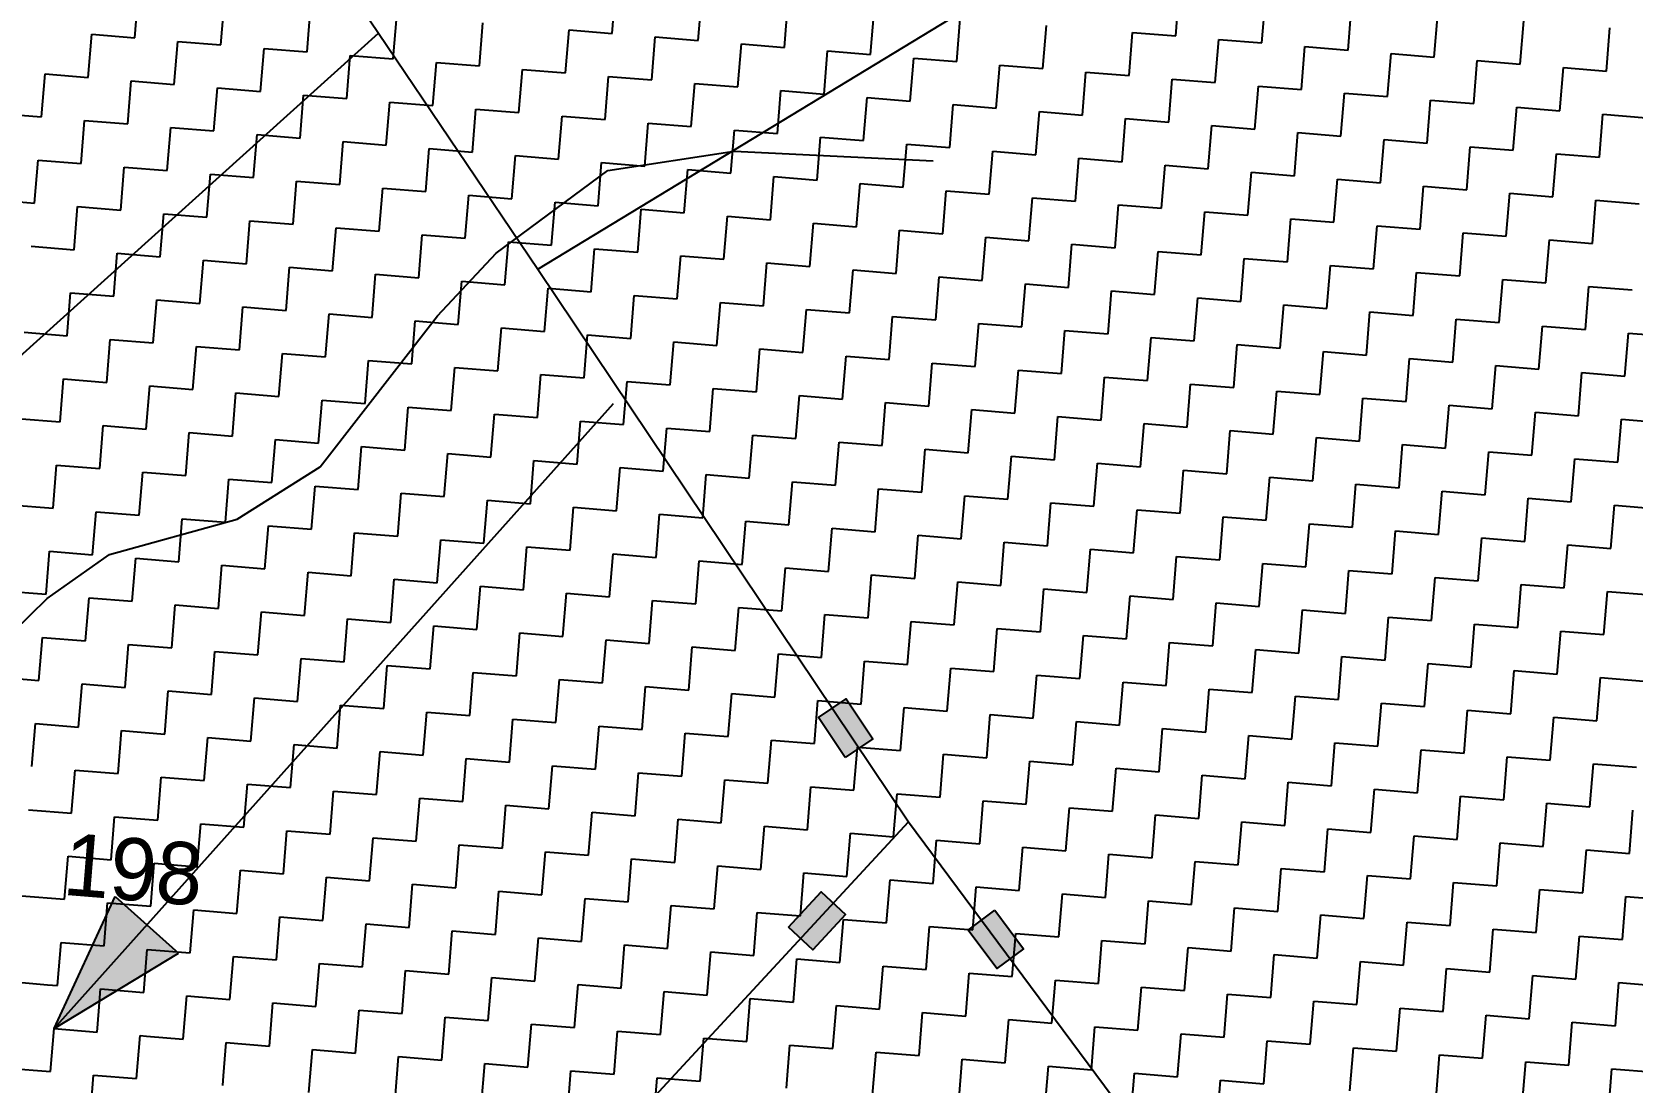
# Model space of a CAD drawing. Header units: metres. Extents: x 286589 to 288713, y 2001360 to 2004418.
# Drawn here: x 288122.5 to 288316.3, y 2003262.2 to 2003389.4 of the extents above; entities that cross this region are included whole.
import ezdxf
from ezdxf.enums import TextEntityAlignment as Align

# ---------------------------------------------------------------- set-up
doc = ezdxf.new("R2010")
doc.units = ezdxf.units.M
doc.header["$MEASUREMENT"] = 0
for name, color, linetype in [('LINE_WATER', 4, 'Continuous'), ('POLY_HATCH', 12, 'Continuous'), ('POLY_PARCEL', 6, 'Continuous'), ('TEXT_PARCEL', 7, 'Continuous')]:
    doc.layers.add(name, color=color, linetype=linetype)
doc.styles.add('TEXT_MAP', font='')
doc.styles.get('TEXT_MAP').set_extended_font_data('Kruti Dev 050')

msp = doc.modelspace()

# ---------------------------------------------------------------- hatches: boundary and pattern name
for points in [[(288221.14, 2003308.63), (288217.79, 2003306.38), (288221.04, 2003301.54), (288224.39, 2003303.79)], [(288221.08, 2003282.51), (288218.12, 2003285.25), (288214.16, 2003280.97), (288217.11, 2003278.23)], [(288239.39, 2003275.96), (288242.63, 2003278.37), (288239.16, 2003283.05), (288235.92, 2003280.64)]]:
    msp.add_hatch(color=256).paths.add_polyline_path(points)
h = msp.add_hatch(color=256)
h.paths.add_polyline_path([(288136.44, 2003281.28), (288132.59, 2003284.72), (288125.19, 2003268.71)])
h.paths.add_polyline_path([(288125.19, 2003268.71), (288140.28, 2003277.83), (288136.44, 2003281.28)])

# ---------------------------------------------------------------- linework, layer by layer
for points in [[(288125.19, 2003268.71), (288192.94, 2003344.43)], [(288125.19, 2003268.71), (288132.59, 2003284.72)], [(288132.59, 2003284.72), (288140.28, 2003277.83)], [(288125.19, 2003268.71), (288140.28, 2003277.83)]]:
    msp.add_lwpolyline(points)
for points in [[(288221.04, 2003301.54), (288217.79, 2003306.38), (288221.14, 2003308.63), (288224.39, 2003303.79)], [(288214.16, 2003280.97), (288218.12, 2003285.25), (288221.08, 2003282.51), (288217.11, 2003278.23)], [(288239.16, 2003283.05), (288242.63, 2003278.37), (288239.39, 2003275.96), (288235.92, 2003280.64)]]:
    msp.add_lwpolyline(points, close=True)
at = {"layer": 'LINE_WATER'}
for p, q in [((288192.28, 2003372.67), (288207.56, 2003374.99)), ((288207.56, 2003374.99), (288231.7, 2003373.82)), ((288178.75, 2003362.65), (288192.28, 2003372.67)), ((288171.63, 2003355.05), (288178.75, 2003362.65)), ((288157.43, 2003336.76), (288171.63, 2003355.05)), ((288147.38, 2003330.43), (288157.43, 2003336.76)), ((288131.93, 2003326.13), (288147.38, 2003330.43)), ((288124.35, 2003320.79), (288131.93, 2003326.13)), ((288115.72, 2003312.36), (288124.35, 2003320.79))]:
    msp.add_line(p, q, dxfattribs=at)
at = {"layer": 'POLY_HATCH', "linetype": 'Continuous'}
for p, q in [((288134.97, 2003388.72), (288135.4, 2003393.94)), ((288145.41, 2003387.87), (288145.83, 2003393.09)), ((288192.8, 2003389.26), (288193.22, 2003394.48)), ((288203.23, 2003388.41), (288203.66, 2003393.63)), ((288213.67, 2003387.56), (288214.09, 2003392.78)), ((288261.06, 2003388.95), (288261.48, 2003394.17)), ((288271.49, 2003388.1), (288271.92, 2003393.32)), ((288155.84, 2003387.02), (288156.27, 2003392.24)), ((288166.28, 2003386.17), (288166.71, 2003391.39)), ((288224.1, 2003386.71), (288224.53, 2003391.93)), ((288234.54, 2003385.86), (288234.97, 2003391.08)), ((288281.93, 2003387.25), (288282.35, 2003392.47)), ((288292.36, 2003386.4), (288292.79, 2003391.62)), ((288302.8, 2003385.55), (288303.23, 2003390.77)), ((288129.33, 2003383.93), (288129.75, 2003389.15)), ((288129.75, 2003389.15), (288134.97, 2003388.72)), ((288176.72, 2003385.32), (288177.14, 2003390.54)), ((288187.15, 2003384.47), (288187.58, 2003389.69)), ((288187.58, 2003389.69), (288192.8, 2003389.26)), ((288197.59, 2003383.62), (288198.01, 2003388.84)), ((288198.01, 2003388.84), (288203.23, 2003388.41)), ((288244.98, 2003385.01), (288245.4, 2003390.23)), ((288255.41, 2003384.16), (288255.84, 2003389.38)), ((288255.84, 2003389.38), (288261.06, 2003388.95)), ((288313.24, 2003384.7), (288313.66, 2003389.92)), ((288139.76, 2003383.08), (288140.19, 2003388.3)), ((288140.19, 2003388.3), (288145.41, 2003387.87)), ((288150.2, 2003382.23), (288150.63, 2003387.45)), ((288150.63, 2003387.45), (288155.84, 2003387.02)), ((288208.02, 2003382.77), (288208.45, 2003387.99)), ((288208.45, 2003387.99), (288213.67, 2003387.56)), ((288218.46, 2003381.92), (288218.89, 2003387.14)), ((288218.89, 2003387.14), (288224.1, 2003386.71)), ((288265.85, 2003383.31), (288266.27, 2003388.53)), ((288266.27, 2003388.53), (288271.49, 2003388.1)), ((288276.29, 2003382.46), (288276.71, 2003387.67)), ((288276.71, 2003387.67), (288281.93, 2003387.25)), ((288286.72, 2003381.61), (288287.15, 2003386.82)), ((288287.15, 2003386.82), (288292.36, 2003386.4)), ((288160.64, 2003381.38), (288161.06, 2003386.6)), ((288161.06, 2003386.6), (288166.28, 2003386.17)), ((288171.07, 2003380.53), (288171.5, 2003385.75)), ((288171.5, 2003385.75), (288176.72, 2003385.32)), ((288181.51, 2003379.68), (288181.93, 2003384.89)), ((288181.93, 2003384.89), (288187.15, 2003384.47)), ((288228.9, 2003381.07), (288229.32, 2003386.28)), ((288229.32, 2003386.28), (288234.54, 2003385.86)), ((288239.33, 2003380.22), (288239.76, 2003385.43)), ((288239.76, 2003385.43), (288244.98, 2003385.01)), ((288297.16, 2003380.76), (288297.58, 2003385.97)), ((288297.58, 2003385.97), (288302.8, 2003385.55)), ((288307.59, 2003379.9), (288308.02, 2003385.12)), ((288308.02, 2003385.12), (288313.24, 2003384.7)), ((288123.68, 2003379.14), (288124.11, 2003384.36)), ((288124.11, 2003384.36), (288129.33, 2003383.93)), ((288134.12, 2003378.29), (288134.55, 2003383.5)), ((288134.55, 2003383.5), (288139.76, 2003383.08)), ((288191.95, 2003378.83), (288192.37, 2003384.04)), ((288192.37, 2003384.04), (288197.59, 2003383.62)), ((288202.38, 2003377.98), (288202.81, 2003383.19)), ((288202.81, 2003383.19), (288208.02, 2003382.77)), ((288249.77, 2003379.37), (288250.19, 2003384.58)), ((288250.19, 2003384.58), (288255.41, 2003384.16)), ((288260.21, 2003378.51), (288260.63, 2003383.73)), ((288260.63, 2003383.73), (288265.85, 2003383.31)), ((288144.56, 2003377.44), (288144.98, 2003382.65)), ((288144.98, 2003382.65), (288150.2, 2003382.23)), ((288154.99, 2003376.59), (288155.42, 2003381.8)), ((288155.42, 2003381.8), (288160.64, 2003381.38)), ((288212.82, 2003377.12), (288213.24, 2003382.34)), ((288213.24, 2003382.34), (288218.46, 2003381.92)), ((288223.25, 2003376.27), (288223.68, 2003381.49)), ((288223.68, 2003381.49), (288228.9, 2003381.07)), ((288270.64, 2003377.66), (288271.07, 2003382.88)), ((288271.07, 2003382.88), (288276.29, 2003382.46)), ((288281.08, 2003376.81), (288281.5, 2003382.03)), ((288281.5, 2003382.03), (288286.72, 2003381.61)), ((288291.51, 2003375.96), (288291.94, 2003381.18)), ((288291.94, 2003381.18), (288297.16, 2003380.76)), ((288118.47, 2003379.56), (288123.68, 2003379.14)), ((288165.43, 2003375.73), (288165.85, 2003380.95)), ((288165.85, 2003380.95), (288171.07, 2003380.53)), ((288175.87, 2003374.88), (288176.29, 2003380.1)), ((288176.29, 2003380.1), (288181.51, 2003379.68)), ((288186.3, 2003374.03), (288186.73, 2003379.25)), ((288186.73, 2003379.25), (288191.95, 2003378.83)), ((288233.69, 2003375.42), (288234.12, 2003380.64)), ((288234.12, 2003380.64), (288239.33, 2003380.22)), ((288244.13, 2003374.57), (288244.55, 2003379.79)), ((288244.55, 2003379.79), (288249.77, 2003379.37)), ((288301.95, 2003375.11), (288302.38, 2003380.33)), ((288302.38, 2003380.33), (288307.59, 2003379.9)), ((288312.39, 2003374.26), (288312.81, 2003379.48)), ((288312.81, 2003379.48), (288318.03, 2003379.05)), ((288128.48, 2003373.49), (288128.9, 2003378.71)), ((288128.9, 2003378.71), (288134.12, 2003378.29)), ((288138.91, 2003372.64), (288139.34, 2003377.86)), ((288139.34, 2003377.86), (288144.56, 2003377.44)), ((288196.74, 2003373.18), (288197.16, 2003378.4)), ((288197.16, 2003378.4), (288202.38, 2003377.98)), ((288207.17, 2003372.33), (288207.6, 2003377.55)), ((288207.6, 2003377.55), (288212.82, 2003377.12)), ((288254.56, 2003373.72), (288254.99, 2003378.94)), ((288254.99, 2003378.94), (288260.21, 2003378.51)), ((288265, 2003372.87), (288265.42, 2003378.09)), ((288265.42, 2003378.09), (288270.64, 2003377.66)), ((288275.43, 2003372.02), (288275.86, 2003377.24)), ((288275.86, 2003377.24), (288281.08, 2003376.81)), ((288149.35, 2003371.79), (288149.78, 2003377.01)), ((288149.78, 2003377.01), (288154.99, 2003376.59)), ((288159.79, 2003370.94), (288160.21, 2003376.16)), ((288160.21, 2003376.16), (288165.43, 2003375.73)), ((288170.22, 2003370.09), (288170.65, 2003375.31)), ((288170.65, 2003375.31), (288175.87, 2003374.88)), ((288217.61, 2003371.48), (288218.04, 2003376.7)), ((288218.04, 2003376.7), (288223.25, 2003376.27)), ((288228.05, 2003370.63), (288228.47, 2003375.85)), ((288228.47, 2003375.85), (288233.69, 2003375.42)), ((288285.87, 2003371.17), (288286.3, 2003376.39)), ((288286.3, 2003376.39), (288291.51, 2003375.96)), ((288296.31, 2003370.32), (288296.73, 2003375.54)), ((288296.73, 2003375.54), (288301.95, 2003375.11)), ((288122.83, 2003368.7), (288123.26, 2003373.92)), ((288123.26, 2003373.92), (288128.48, 2003373.49)), ((288180.66, 2003369.24), (288181.08, 2003374.46)), ((288181.08, 2003374.46), (288186.3, 2003374.03)), ((288191.09, 2003368.39), (288191.52, 2003373.61)), ((288191.52, 2003373.61), (288196.74, 2003373.18)), ((288238.48, 2003369.78), (288238.91, 2003375)), ((288238.91, 2003375), (288244.13, 2003374.57)), ((288248.92, 2003368.93), (288249.34, 2003374.15)), ((288249.34, 2003374.15), (288254.56, 2003373.72)), ((288259.35, 2003368.08), (288259.78, 2003373.3)), ((288259.78, 2003373.3), (288265, 2003372.87)), ((288306.74, 2003369.47), (288307.17, 2003374.69)), ((288307.17, 2003374.69), (288312.39, 2003374.26)), ((288133.27, 2003367.85), (288133.7, 2003373.07)), ((288133.7, 2003373.07), (288138.91, 2003372.64)), ((288143.71, 2003367), (288144.13, 2003372.22)), ((288144.13, 2003372.22), (288149.35, 2003371.79)), ((288154.14, 2003366.15), (288154.57, 2003371.37)), ((288154.57, 2003371.37), (288159.79, 2003370.94)), ((288201.53, 2003367.54), (288201.96, 2003372.76)), ((288201.96, 2003372.76), (288207.17, 2003372.33)), ((288211.97, 2003366.69), (288212.39, 2003371.91)), ((288212.39, 2003371.91), (288217.61, 2003371.48)), ((288269.79, 2003367.23), (288270.22, 2003372.45)), ((288270.22, 2003372.45), (288275.43, 2003372.02)), ((288280.23, 2003366.38), (288280.65, 2003371.6)), ((288280.65, 2003371.6), (288285.87, 2003371.17)), ((288164.58, 2003365.3), (288165, 2003370.52)), ((288165, 2003370.52), (288170.22, 2003370.09)), ((288175.01, 2003364.45), (288175.44, 2003369.67)), ((288175.44, 2003369.67), (288180.66, 2003369.24)), ((288222.4, 2003365.84), (288222.83, 2003371.06)), ((288222.83, 2003371.06), (288228.05, 2003370.63)), ((288232.84, 2003364.99), (288233.26, 2003370.21)), ((288233.26, 2003370.21), (288238.48, 2003369.78)), ((288243.28, 2003364.14), (288243.7, 2003369.35)), ((288243.7, 2003369.35), (288248.92, 2003368.93)), ((288290.66, 2003365.53), (288291.09, 2003370.74)), ((288291.09, 2003370.74), (288296.31, 2003370.32)), ((288301.1, 2003364.68), (288301.53, 2003369.89)), ((288301.53, 2003369.89), (288306.74, 2003369.47)), ((288117.62, 2003369.13), (288122.83, 2003368.7)), ((288127.63, 2003363.06), (288128.05, 2003368.28)), ((288128.05, 2003368.28), (288133.27, 2003367.85)), ((288138.06, 2003362.21), (288138.49, 2003367.42)), ((288138.49, 2003367.42), (288143.71, 2003367)), ((288185.45, 2003363.6), (288185.88, 2003368.81)), ((288185.88, 2003368.81), (288191.09, 2003368.39)), ((288195.89, 2003362.75), (288196.31, 2003367.96)), ((288196.31, 2003367.96), (288201.53, 2003367.54)), ((288253.71, 2003363.29), (288254.14, 2003368.5)), ((288254.14, 2003368.5), (288259.35, 2003368.08)), ((288264.15, 2003362.43), (288264.57, 2003367.65)), ((288264.57, 2003367.65), (288269.79, 2003367.23)), ((288311.54, 2003363.83), (288311.96, 2003369.04)), ((288311.96, 2003369.04), (288317.18, 2003368.62)), ((288148.5, 2003361.36), (288148.92, 2003366.57)), ((288148.92, 2003366.57), (288154.14, 2003366.15)), ((288158.94, 2003360.51), (288159.36, 2003365.72)), ((288159.36, 2003365.72), (288164.58, 2003365.3)), ((288206.32, 2003361.9), (288206.75, 2003367.11)), ((288206.75, 2003367.11), (288211.97, 2003366.69)), ((288216.76, 2003361.04), (288217.18, 2003366.26)), ((288217.18, 2003366.26), (288222.4, 2003365.84)), ((288274.58, 2003361.58), (288275.01, 2003366.8)), ((288275.01, 2003366.8), (288280.23, 2003366.38)), ((288285.02, 2003360.73), (288285.45, 2003365.95)), ((288285.45, 2003365.95), (288290.66, 2003365.53)), ((288169.37, 2003359.65), (288169.8, 2003364.87)), ((288169.8, 2003364.87), (288175.01, 2003364.45)), ((288179.81, 2003358.8), (288180.23, 2003364.02)), ((288180.23, 2003364.02), (288185.45, 2003363.6)), ((288227.2, 2003360.19), (288227.62, 2003365.41)), ((288227.62, 2003365.41), (288232.84, 2003364.99)), ((288237.63, 2003359.34), (288238.06, 2003364.56)), ((288238.06, 2003364.56), (288243.28, 2003364.14)), ((288248.07, 2003358.49), (288248.49, 2003363.71)), ((288248.49, 2003363.71), (288253.71, 2003363.29)), ((288295.46, 2003359.88), (288295.88, 2003365.1)), ((288295.88, 2003365.1), (288301.1, 2003364.68)), ((288305.89, 2003359.03), (288306.32, 2003364.25)), ((288306.32, 2003364.25), (288311.54, 2003363.83)), ((288122.41, 2003363.48), (288127.63, 2003363.06)), ((288132.42, 2003357.41), (288132.84, 2003362.63)), ((288132.84, 2003362.63), (288138.06, 2003362.21)), ((288142.86, 2003356.56), (288143.28, 2003361.78)), ((288143.28, 2003361.78), (288148.5, 2003361.36)), ((288190.24, 2003357.95), (288190.67, 2003363.17)), ((288190.67, 2003363.17), (288195.89, 2003362.75)), ((288200.68, 2003357.1), (288201.11, 2003362.32)), ((288201.11, 2003362.32), (288206.32, 2003361.9)), ((288258.5, 2003357.64), (288258.93, 2003362.86)), ((288258.93, 2003362.86), (288264.15, 2003362.43)), ((288268.94, 2003356.79), (288269.37, 2003362.01)), ((288269.37, 2003362.01), (288274.58, 2003361.58)), ((288153.29, 2003355.71), (288153.72, 2003360.93)), ((288153.72, 2003360.93), (288158.94, 2003360.51)), ((288163.73, 2003354.86), (288164.15, 2003360.08)), ((288164.15, 2003360.08), (288169.37, 2003359.65)), ((288211.12, 2003356.25), (288211.54, 2003361.47)), ((288211.54, 2003361.47), (288216.76, 2003361.04)), ((288221.55, 2003355.4), (288221.98, 2003360.62)), ((288221.98, 2003360.62), (288227.2, 2003360.19)), ((288231.99, 2003354.55), (288232.41, 2003359.77)), ((288232.41, 2003359.77), (288237.63, 2003359.34)), ((288279.38, 2003355.94), (288279.8, 2003361.16)), ((288279.8, 2003361.16), (288285.02, 2003360.73)), ((288289.81, 2003355.09), (288290.24, 2003360.31)), ((288290.24, 2003360.31), (288295.46, 2003359.88)), ((288126.78, 2003352.62), (288127.2, 2003357.84)), ((288127.2, 2003357.84), (288132.42, 2003357.41)), ((288174.16, 2003354.01), (288174.59, 2003359.23)), ((288174.59, 2003359.23), (288179.81, 2003358.8)), ((288184.6, 2003353.16), (288185.03, 2003358.38)), ((288185.03, 2003358.38), (288190.24, 2003357.95)), ((288242.42, 2003353.7), (288242.85, 2003358.92)), ((288242.85, 2003358.92), (288248.07, 2003358.49)), ((288252.86, 2003352.85), (288253.29, 2003358.07)), ((288253.29, 2003358.07), (288258.5, 2003357.64)), ((288300.25, 2003354.24), (288300.67, 2003359.46)), ((288300.67, 2003359.46), (288305.89, 2003359.03)), ((288310.69, 2003353.39), (288311.11, 2003358.61)), ((288311.11, 2003358.61), (288316.33, 2003358.18)), ((288137.21, 2003351.77), (288137.64, 2003356.99)), ((288137.64, 2003356.99), (288142.86, 2003356.56)), ((288147.65, 2003350.92), (288148.07, 2003356.14)), ((288148.07, 2003356.14), (288153.29, 2003355.71)), ((288195.04, 2003352.31), (288195.46, 2003357.53)), ((288195.46, 2003357.53), (288200.68, 2003357.1)), ((288205.47, 2003351.46), (288205.9, 2003356.68)), ((288205.9, 2003356.68), (288211.12, 2003356.25)), ((288215.91, 2003350.61), (288216.33, 2003355.83)), ((288216.33, 2003355.83), (288221.55, 2003355.4)), ((288263.3, 2003352), (288263.72, 2003357.22)), ((288263.72, 2003357.22), (288268.94, 2003356.79)), ((288273.73, 2003351.15), (288274.16, 2003356.37)), ((288274.16, 2003356.37), (288279.38, 2003355.94)), ((288158.08, 2003350.07), (288158.51, 2003355.29)), ((288158.51, 2003355.29), (288163.73, 2003354.86)), ((288168.52, 2003349.22), (288168.95, 2003354.44)), ((288168.95, 2003354.44), (288174.16, 2003354.01)), ((288226.35, 2003349.76), (288226.77, 2003354.98)), ((288226.77, 2003354.98), (288231.99, 2003354.55)), ((288236.78, 2003348.91), (288237.21, 2003354.13)), ((288237.21, 2003354.13), (288242.42, 2003353.7)), ((288284.17, 2003350.3), (288284.59, 2003355.52)), ((288284.59, 2003355.52), (288289.81, 2003355.09)), ((288294.61, 2003349.45), (288295.03, 2003354.66)), ((288295.03, 2003354.66), (288300.25, 2003354.24)), ((288121.56, 2003353.05), (288126.78, 2003352.62)), ((288131.57, 2003346.98), (288131.99, 2003352.2)), ((288131.99, 2003352.2), (288137.21, 2003351.77)), ((288178.96, 2003348.37), (288179.38, 2003353.59)), ((288179.38, 2003353.59), (288184.6, 2003353.16)), ((288189.39, 2003347.52), (288189.82, 2003352.74)), ((288189.82, 2003352.74), (288195.04, 2003352.31)), ((288247.22, 2003348.06), (288247.64, 2003353.27)), ((288247.64, 2003353.27), (288252.86, 2003352.85)), ((288257.65, 2003347.21), (288258.08, 2003352.42)), ((288258.08, 2003352.42), (288263.3, 2003352)), ((288305.04, 2003348.6), (288305.47, 2003353.81)), ((288305.47, 2003353.81), (288310.69, 2003353.39)), ((288315.48, 2003347.75), (288315.9, 2003352.96)), ((288315.9, 2003352.96), (288321.12, 2003352.54)), ((288142, 2003346.13), (288142.43, 2003351.35)), ((288142.43, 2003351.35), (288147.65, 2003350.92)), ((288152.44, 2003345.28), (288152.87, 2003350.49)), ((288152.87, 2003350.49), (288158.08, 2003350.07)), ((288199.83, 2003346.67), (288200.25, 2003351.88)), ((288200.25, 2003351.88), (288205.47, 2003351.46)), ((288210.27, 2003345.82), (288210.69, 2003351.03)), ((288210.69, 2003351.03), (288215.91, 2003350.61)), ((288220.7, 2003344.97), (288221.13, 2003350.18)), ((288221.13, 2003350.18), (288226.35, 2003349.76)), ((288268.09, 2003346.36), (288268.52, 2003351.57)), ((288268.52, 2003351.57), (288273.73, 2003351.15)), ((288278.53, 2003345.5), (288278.95, 2003350.72)), ((288278.95, 2003350.72), (288284.17, 2003350.3)), ((288162.88, 2003344.43), (288163.3, 2003349.64)), ((288163.3, 2003349.64), (288168.52, 2003349.22)), ((288173.31, 2003343.58), (288173.74, 2003348.79)), ((288173.74, 2003348.79), (288178.96, 2003348.37)), ((288231.14, 2003344.11), (288231.56, 2003349.33)), ((288231.56, 2003349.33), (288236.78, 2003348.91)), ((288241.57, 2003343.26), (288242, 2003348.48)), ((288242, 2003348.48), (288247.22, 2003348.06)), ((288288.96, 2003344.65), (288289.39, 2003349.87)), ((288289.39, 2003349.87), (288294.61, 2003349.45)), ((288299.4, 2003343.8), (288299.82, 2003349.02)), ((288299.82, 2003349.02), (288305.04, 2003348.6)), ((288309.83, 2003342.95), (288310.26, 2003348.17)), ((288310.26, 2003348.17), (288315.48, 2003347.75)), ((288125.93, 2003342.19), (288126.35, 2003347.4)), ((288126.35, 2003347.4), (288131.57, 2003346.98)), ((288136.36, 2003341.33), (288136.79, 2003346.55)), ((288136.79, 2003346.55), (288142, 2003346.13)), ((288183.75, 2003342.72), (288184.17, 2003347.94)), ((288184.17, 2003347.94), (288189.39, 2003347.52)), ((288194.19, 2003341.87), (288194.61, 2003347.09)), ((288194.61, 2003347.09), (288199.83, 2003346.67)), ((288204.62, 2003341.02), (288205.05, 2003346.24)), ((288205.05, 2003346.24), (288210.27, 2003345.82)), ((288252.01, 2003342.41), (288252.44, 2003347.63)), ((288252.44, 2003347.63), (288257.65, 2003347.21)), ((288262.45, 2003341.56), (288262.87, 2003346.78)), ((288262.87, 2003346.78), (288268.09, 2003346.36)), ((288146.8, 2003340.48), (288147.22, 2003345.7)), ((288147.22, 2003345.7), (288152.44, 2003345.28)), ((288157.23, 2003339.63), (288157.66, 2003344.85)), ((288157.66, 2003344.85), (288162.88, 2003344.43)), ((288215.06, 2003340.17), (288215.48, 2003345.39)), ((288215.48, 2003345.39), (288220.7, 2003344.97)), ((288225.49, 2003339.32), (288225.92, 2003344.54)), ((288225.92, 2003344.54), (288231.14, 2003344.11)), ((288272.88, 2003340.71), (288273.31, 2003345.93)), ((288273.31, 2003345.93), (288278.53, 2003345.5)), ((288283.32, 2003339.86), (288283.74, 2003345.08)), ((288283.74, 2003345.08), (288288.96, 2003344.65)), ((288293.75, 2003339.01), (288294.18, 2003344.23)), ((288294.18, 2003344.23), (288299.4, 2003343.8)), ((288120.71, 2003342.61), (288125.93, 2003342.19)), ((288167.67, 2003338.78), (288168.1, 2003344)), ((288168.1, 2003344), (288173.31, 2003343.58)), ((288178.11, 2003337.93), (288178.53, 2003343.15)), ((288178.53, 2003343.15), (288183.75, 2003342.72)), ((288188.54, 2003337.08), (288188.97, 2003342.3)), ((288188.97, 2003342.3), (288194.19, 2003341.87)), ((288235.93, 2003338.47), (288236.36, 2003343.69)), ((288236.36, 2003343.69), (288241.57, 2003343.26)), ((288246.37, 2003337.62), (288246.79, 2003342.84)), ((288246.79, 2003342.84), (288252.01, 2003342.41)), ((288304.19, 2003338.16), (288304.62, 2003343.38)), ((288304.62, 2003343.38), (288309.83, 2003342.95)), ((288314.63, 2003337.31), (288315.05, 2003342.53)), ((288315.05, 2003342.53), (288320.27, 2003342.1)), ((288130.72, 2003336.54), (288131.14, 2003341.76)), ((288131.14, 2003341.76), (288136.36, 2003341.33)), ((288141.15, 2003335.69), (288141.58, 2003340.91)), ((288141.58, 2003340.91), (288146.8, 2003340.48)), ((288198.98, 2003336.23), (288199.4, 2003341.45)), ((288199.4, 2003341.45), (288204.62, 2003341.02)), ((288209.41, 2003335.38), (288209.84, 2003340.6)), ((288209.84, 2003340.6), (288215.06, 2003340.17)), ((288256.8, 2003336.77), (288257.23, 2003341.99)), ((288257.23, 2003341.99), (288262.45, 2003341.56)), ((288267.24, 2003335.92), (288267.66, 2003341.14)), ((288267.66, 2003341.14), (288272.88, 2003340.71)), ((288277.68, 2003335.07), (288278.1, 2003340.29)), ((288278.1, 2003340.29), (288283.32, 2003339.86)), ((288151.59, 2003334.84), (288152.02, 2003340.06)), ((288152.02, 2003340.06), (288157.23, 2003339.63)), ((288162.03, 2003333.99), (288162.45, 2003339.21)), ((288162.45, 2003339.21), (288167.67, 2003338.78)), ((288172.46, 2003333.14), (288172.89, 2003338.36)), ((288172.89, 2003338.36), (288178.11, 2003337.93)), ((288219.85, 2003334.53), (288220.28, 2003339.75)), ((288220.28, 2003339.75), (288225.49, 2003339.32)), ((288230.29, 2003333.68), (288230.71, 2003338.9)), ((288230.71, 2003338.9), (288235.93, 2003338.47)), ((288288.11, 2003334.22), (288288.54, 2003339.44)), ((288288.54, 2003339.44), (288293.75, 2003339.01)), ((288298.55, 2003333.37), (288298.97, 2003338.59)), ((288298.97, 2003338.59), (288304.19, 2003338.16)), ((288125.07, 2003331.75), (288125.5, 2003336.97)), ((288125.5, 2003336.97), (288130.72, 2003336.54)), ((288182.9, 2003332.29), (288183.32, 2003337.51)), ((288183.32, 2003337.51), (288188.54, 2003337.08)), ((288193.34, 2003331.44), (288193.76, 2003336.66)), ((288193.76, 2003336.66), (288198.98, 2003336.23)), ((288240.72, 2003332.83), (288241.15, 2003338.05)), ((288241.15, 2003338.05), (288246.37, 2003337.62)), ((288251.16, 2003331.98), (288251.58, 2003337.2)), ((288251.58, 2003337.2), (288256.8, 2003336.77)), ((288308.98, 2003332.52), (288309.41, 2003337.73)), ((288309.41, 2003337.73), (288314.63, 2003337.31)), ((288135.51, 2003330.9), (288135.94, 2003336.12)), ((288135.94, 2003336.12), (288141.15, 2003335.69)), ((288145.95, 2003330.05), (288146.37, 2003335.27)), ((288146.37, 2003335.27), (288151.59, 2003334.84)), ((288203.77, 2003330.59), (288204.2, 2003335.81)), ((288204.2, 2003335.81), (288209.41, 2003335.38)), ((288214.21, 2003329.74), (288214.63, 2003334.95)), ((288214.63, 2003334.95), (288219.85, 2003334.53)), ((288261.6, 2003331.13), (288262.02, 2003336.34)), ((288262.02, 2003336.34), (288267.24, 2003335.92)), ((288272.03, 2003330.28), (288272.46, 2003335.49)), ((288272.46, 2003335.49), (288277.68, 2003335.07)), ((288282.47, 2003329.43), (288282.89, 2003334.64)), ((288282.89, 2003334.64), (288288.11, 2003334.22)), ((288156.38, 2003329.2), (288156.81, 2003334.41)), ((288156.81, 2003334.41), (288162.03, 2003333.99)), ((288166.82, 2003328.35), (288167.24, 2003333.56)), ((288167.24, 2003333.56), (288172.46, 2003333.14)), ((288177.26, 2003327.5), (288177.68, 2003332.71)), ((288177.68, 2003332.71), (288182.9, 2003332.29)), ((288224.64, 2003328.89), (288225.07, 2003334.1)), ((288225.07, 2003334.1), (288230.29, 2003333.68)), ((288235.08, 2003328.03), (288235.51, 2003333.25)), ((288235.51, 2003333.25), (288240.72, 2003332.83)), ((288292.9, 2003328.57), (288293.33, 2003333.79)), ((288293.33, 2003333.79), (288298.55, 2003333.37)), ((288303.34, 2003327.72), (288303.77, 2003332.94)), ((288303.77, 2003332.94), (288308.98, 2003332.52)), ((288119.86, 2003332.17), (288125.07, 2003331.75)), ((288129.87, 2003326.11), (288130.29, 2003331.32)), ((288130.29, 2003331.32), (288135.51, 2003330.9)), ((288187.69, 2003326.64), (288188.12, 2003331.86)), ((288188.12, 2003331.86), (288193.34, 2003331.44)), ((288198.13, 2003325.79), (288198.55, 2003331.01)), ((288198.55, 2003331.01), (288203.77, 2003330.59)), ((288245.52, 2003327.18), (288245.94, 2003332.4)), ((288245.94, 2003332.4), (288251.16, 2003331.98)), ((288255.95, 2003326.33), (288256.38, 2003331.55)), ((288256.38, 2003331.55), (288261.6, 2003331.13)), ((288266.39, 2003325.48), (288266.81, 2003330.7)), ((288266.81, 2003330.7), (288272.03, 2003330.28)), ((288313.78, 2003326.87), (288314.2, 2003332.09)), ((288314.2, 2003332.09), (288319.42, 2003331.67)), ((288140.3, 2003325.25), (288140.73, 2003330.47)), ((288140.73, 2003330.47), (288145.95, 2003330.05)), ((288150.74, 2003324.4), (288151.17, 2003329.62)), ((288151.17, 2003329.62), (288156.38, 2003329.2)), ((288161.18, 2003323.55), (288161.6, 2003328.77)), ((288161.6, 2003328.77), (288166.82, 2003328.35)), ((288208.56, 2003324.94), (288208.99, 2003330.16)), ((288208.99, 2003330.16), (288214.21, 2003329.74)), ((288219, 2003324.09), (288219.43, 2003329.31)), ((288219.43, 2003329.31), (288224.64, 2003328.89)), ((288276.82, 2003324.63), (288277.25, 2003329.85)), ((288277.25, 2003329.85), (288282.47, 2003329.43)), ((288287.26, 2003323.78), (288287.69, 2003329)), ((288287.69, 2003329), (288292.9, 2003328.57)), ((288171.61, 2003322.7), (288172.04, 2003327.92)), ((288172.04, 2003327.92), (288177.26, 2003327.5)), ((288182.05, 2003321.85), (288182.47, 2003327.07)), ((288182.47, 2003327.07), (288187.69, 2003326.64)), ((288229.44, 2003323.24), (288229.86, 2003328.46)), ((288229.86, 2003328.46), (288235.08, 2003328.03)), ((288239.87, 2003322.39), (288240.3, 2003327.61)), ((288240.3, 2003327.61), (288245.52, 2003327.18)), ((288250.31, 2003321.54), (288250.73, 2003326.76)), ((288250.73, 2003326.76), (288255.95, 2003326.33)), ((288297.7, 2003322.93), (288298.12, 2003328.15)), ((288298.12, 2003328.15), (288303.34, 2003327.72)), ((288308.13, 2003322.08), (288308.56, 2003327.3)), ((288308.56, 2003327.3), (288313.78, 2003326.87)), ((288124.22, 2003321.31), (288124.65, 2003326.53)), ((288124.65, 2003326.53), (288129.87, 2003326.11)), ((288134.66, 2003320.46), (288135.09, 2003325.68)), ((288135.09, 2003325.68), (288140.3, 2003325.25)), ((288145.1, 2003319.61), (288145.52, 2003324.83)), ((288145.52, 2003324.83), (288150.74, 2003324.4)), ((288192.48, 2003321), (288192.91, 2003326.22)), ((288192.91, 2003326.22), (288198.13, 2003325.79)), ((288202.92, 2003320.15), (288203.35, 2003325.37)), ((288203.35, 2003325.37), (288208.56, 2003324.94)), ((288260.75, 2003320.69), (288261.17, 2003325.91)), ((288261.17, 2003325.91), (288266.39, 2003325.48)), ((288271.18, 2003319.84), (288271.61, 2003325.06)), ((288271.61, 2003325.06), (288276.82, 2003324.63)), ((288155.53, 2003318.76), (288155.96, 2003323.98)), ((288155.96, 2003323.98), (288161.18, 2003323.55)), ((288165.97, 2003317.91), (288166.39, 2003323.13)), ((288166.39, 2003323.13), (288171.61, 2003322.7)), ((288213.36, 2003319.3), (288213.78, 2003324.52)), ((288213.78, 2003324.52), (288219, 2003324.09)), ((288223.79, 2003318.45), (288224.22, 2003323.67)), ((288224.22, 2003323.67), (288229.44, 2003323.24)), ((288281.62, 2003318.99), (288282.04, 2003324.21)), ((288282.04, 2003324.21), (288287.26, 2003323.78)), ((288292.05, 2003318.14), (288292.48, 2003323.36)), ((288292.48, 2003323.36), (288297.7, 2003322.93)), ((288119.01, 2003321.74), (288124.22, 2003321.31)), ((288129.02, 2003315.67), (288129.44, 2003320.89)), ((288129.44, 2003320.89), (288134.66, 2003320.46)), ((288176.4, 2003317.06), (288176.83, 2003322.28)), ((288176.83, 2003322.28), (288182.05, 2003321.85)), ((288186.84, 2003316.21), (288187.27, 2003321.43)), ((288187.27, 2003321.43), (288192.48, 2003321)), ((288234.23, 2003317.6), (288234.65, 2003322.82)), ((288234.65, 2003322.82), (288239.87, 2003322.39)), ((288244.67, 2003316.75), (288245.09, 2003321.97)), ((288245.09, 2003321.97), (288250.31, 2003321.54)), ((288255.1, 2003315.9), (288255.53, 2003321.12)), ((288255.53, 2003321.12), (288260.75, 2003320.69)), ((288302.49, 2003317.29), (288302.92, 2003322.51)), ((288302.92, 2003322.51), (288308.13, 2003322.08)), ((288312.93, 2003316.44), (288313.35, 2003321.65)), ((288313.35, 2003321.65), (288318.57, 2003321.23)), ((288139.45, 2003314.82), (288139.88, 2003320.04)), ((288139.88, 2003320.04), (288145.1, 2003319.61)), ((288149.89, 2003313.97), (288150.31, 2003319.19)), ((288150.31, 2003319.19), (288155.53, 2003318.76)), ((288197.28, 2003315.36), (288197.7, 2003320.58)), ((288197.7, 2003320.58), (288202.92, 2003320.15)), ((288207.71, 2003314.51), (288208.14, 2003319.73)), ((288208.14, 2003319.73), (288213.36, 2003319.3)), ((288265.54, 2003315.05), (288265.96, 2003320.26)), ((288265.96, 2003320.26), (288271.18, 2003319.84)), ((288275.97, 2003314.2), (288276.4, 2003319.41)), ((288276.4, 2003319.41), (288281.62, 2003318.99)), ((288160.33, 2003313.12), (288160.75, 2003318.34)), ((288160.75, 2003318.34), (288165.97, 2003317.91)), ((288170.76, 2003312.27), (288171.19, 2003317.48)), ((288171.19, 2003317.48), (288176.4, 2003317.06)), ((288218.15, 2003313.66), (288218.57, 2003318.87)), ((288218.57, 2003318.87), (288223.79, 2003318.45)), ((288228.59, 2003312.81), (288229.01, 2003318.02)), ((288229.01, 2003318.02), (288234.23, 2003317.6)), ((288239.02, 2003311.96), (288239.45, 2003317.17)), ((288239.45, 2003317.17), (288244.67, 2003316.75)), ((288286.41, 2003313.35), (288286.84, 2003318.56)), ((288286.84, 2003318.56), (288292.05, 2003318.14)), ((288296.85, 2003312.49), (288297.27, 2003317.71)), ((288297.27, 2003317.71), (288302.49, 2003317.29)), ((288123.37, 2003310.88), (288123.8, 2003316.09)), ((288123.8, 2003316.09), (288129.02, 2003315.67)), ((288133.81, 2003310.03), (288134.23, 2003315.24)), ((288134.23, 2003315.24), (288139.45, 2003314.82)), ((288181.2, 2003311.42), (288181.62, 2003316.63)), ((288181.62, 2003316.63), (288186.84, 2003316.21)), ((288191.63, 2003310.57), (288192.06, 2003315.78)), ((288192.06, 2003315.78), (288197.28, 2003315.36)), ((288249.46, 2003311.1), (288249.88, 2003316.32)), ((288249.88, 2003316.32), (288255.1, 2003315.9)), ((288259.89, 2003310.25), (288260.32, 2003315.47)), ((288260.32, 2003315.47), (288265.54, 2003315.05)), ((288307.28, 2003311.64), (288307.71, 2003316.86)), ((288307.71, 2003316.86), (288312.93, 2003316.44)), ((288144.25, 2003309.18), (288144.67, 2003314.39)), ((288144.67, 2003314.39), (288149.89, 2003313.97)), ((288154.68, 2003308.32), (288155.11, 2003313.54)), ((288155.11, 2003313.54), (288160.33, 2003313.12)), ((288202.07, 2003309.71), (288202.5, 2003314.93)), ((288202.5, 2003314.93), (288207.71, 2003314.51)), ((288212.51, 2003308.86), (288212.93, 2003314.08)), ((288212.93, 2003314.08), (288218.15, 2003313.66)), ((288222.94, 2003308.01), (288223.37, 2003313.23)), ((288223.37, 2003313.23), (288228.59, 2003312.81)), ((288270.33, 2003309.4), (288270.76, 2003314.62)), ((288270.76, 2003314.62), (288275.97, 2003314.2)), ((288280.77, 2003308.55), (288281.19, 2003313.77)), ((288281.19, 2003313.77), (288286.41, 2003313.35)), ((288118.16, 2003311.3), (288123.37, 2003310.88)), ((288165.12, 2003307.47), (288165.54, 2003312.69)), ((288165.54, 2003312.69), (288170.76, 2003312.27)), ((288175.55, 2003306.62), (288175.98, 2003311.84)), ((288175.98, 2003311.84), (288181.2, 2003311.42)), ((288233.38, 2003307.16), (288233.8, 2003312.38)), ((288233.8, 2003312.38), (288239.02, 2003311.96)), ((288243.81, 2003306.31), (288244.24, 2003311.53)), ((288244.24, 2003311.53), (288249.46, 2003311.1)), ((288291.2, 2003307.7), (288291.63, 2003312.92)), ((288291.63, 2003312.92), (288296.85, 2003312.49)), ((288301.64, 2003306.85), (288302.06, 2003312.07)), ((288302.06, 2003312.07), (288307.28, 2003311.64)), ((288312.08, 2003306), (288312.5, 2003311.22)), ((288312.5, 2003311.22), (288317.72, 2003310.79)), ((288128.17, 2003305.23), (288128.59, 2003310.45)), ((288128.59, 2003310.45), (288133.81, 2003310.03)), ((288138.6, 2003304.38), (288139.03, 2003309.6)), ((288139.03, 2003309.6), (288144.25, 2003309.18)), ((288185.99, 2003305.77), (288186.42, 2003310.99)), ((288186.42, 2003310.99), (288191.63, 2003310.57)), ((288196.43, 2003304.92), (288196.85, 2003310.14)), ((288196.85, 2003310.14), (288202.07, 2003309.71)), ((288206.86, 2003304.07), (288207.29, 2003309.29)), ((288207.29, 2003309.29), (288212.51, 2003308.86)), ((288254.25, 2003305.46), (288254.68, 2003310.68)), ((288254.68, 2003310.68), (288259.89, 2003310.25)), ((288264.69, 2003304.61), (288265.11, 2003309.83)), ((288265.11, 2003309.83), (288270.33, 2003309.4)), ((288149.04, 2003303.53), (288149.46, 2003308.75)), ((288149.46, 2003308.75), (288154.68, 2003308.32)), ((288159.47, 2003302.68), (288159.9, 2003307.9)), ((288159.9, 2003307.9), (288165.12, 2003307.47)), ((288217.3, 2003303.22), (288217.72, 2003308.44)), ((288217.72, 2003308.44), (288222.94, 2003308.01)), ((288227.74, 2003302.37), (288228.16, 2003307.59)), ((288228.16, 2003307.59), (288233.38, 2003307.16)), ((288275.12, 2003303.76), (288275.55, 2003308.98)), ((288275.55, 2003308.98), (288280.77, 2003308.55)), ((288285.56, 2003302.91), (288285.98, 2003308.13)), ((288285.98, 2003308.13), (288291.2, 2003307.7)), ((288122.52, 2003300.44), (288122.95, 2003305.66)), ((288122.95, 2003305.66), (288128.17, 2003305.23)), ((288169.91, 2003301.83), (288170.34, 2003307.05)), ((288170.34, 2003307.05), (288175.55, 2003306.62)), ((288180.35, 2003300.98), (288180.77, 2003306.2)), ((288180.77, 2003306.2), (288185.99, 2003305.77)), ((288238.17, 2003301.52), (288238.6, 2003306.74)), ((288238.6, 2003306.74), (288243.81, 2003306.31)), ((288248.61, 2003300.67), (288249.03, 2003305.89)), ((288249.03, 2003305.89), (288254.25, 2003305.46)), ((288296, 2003302.06), (288296.42, 2003307.28)), ((288296.42, 2003307.28), (288301.64, 2003306.85)), ((288306.43, 2003301.21), (288306.86, 2003306.43)), ((288306.86, 2003306.43), (288312.08, 2003306)), ((288132.96, 2003299.59), (288133.38, 2003304.81)), ((288133.38, 2003304.81), (288138.6, 2003304.38)), ((288143.39, 2003298.74), (288143.82, 2003303.96)), ((288143.82, 2003303.96), (288149.04, 2003303.53)), ((288190.78, 2003300.13), (288191.21, 2003305.35)), ((288191.21, 2003305.35), (288196.43, 2003304.92)), ((288201.22, 2003299.28), (288201.64, 2003304.5)), ((288201.64, 2003304.5), (288206.86, 2003304.07)), ((288211.66, 2003298.43), (288212.08, 2003303.65)), ((288212.08, 2003303.65), (288217.3, 2003303.22)), ((288259.04, 2003299.82), (288259.47, 2003305.04)), ((288259.47, 2003305.04), (288264.69, 2003304.61)), ((288269.48, 2003298.97), (288269.91, 2003304.19)), ((288269.91, 2003304.19), (288275.12, 2003303.76)), ((288153.83, 2003297.89), (288154.26, 2003303.11)), ((288154.26, 2003303.11), (288159.47, 2003302.68)), ((288164.27, 2003297.04), (288164.69, 2003302.26)), ((288164.69, 2003302.26), (288169.91, 2003301.83)), ((288222.09, 2003297.58), (288222.52, 2003302.8)), ((288222.52, 2003302.8), (288227.74, 2003302.37)), ((288232.53, 2003296.73), (288232.95, 2003301.94)), ((288232.95, 2003301.94), (288238.17, 2003301.52)), ((288279.92, 2003298.12), (288280.34, 2003303.33)), ((288280.34, 2003303.33), (288285.56, 2003302.91)), ((288290.35, 2003297.27), (288290.78, 2003302.48)), ((288290.78, 2003302.48), (288296, 2003302.06)), ((288300.79, 2003296.42), (288301.21, 2003301.63)), ((288301.21, 2003301.63), (288306.43, 2003301.21)), ((288127.32, 2003294.8), (288127.74, 2003300.02)), ((288127.74, 2003300.02), (288132.96, 2003299.59)), ((288174.7, 2003296.19), (288175.13, 2003301.41)), ((288175.13, 2003301.41), (288180.35, 2003300.98)), ((288185.14, 2003295.34), (288185.57, 2003300.55)), ((288185.57, 2003300.55), (288190.78, 2003300.13)), ((288195.58, 2003294.49), (288196, 2003299.7)), ((288196, 2003299.7), (288201.22, 2003299.28)), ((288242.96, 2003295.88), (288243.39, 2003301.09)), ((288243.39, 2003301.09), (288248.61, 2003300.67)), ((288253.4, 2003295.03), (288253.83, 2003300.24)), ((288253.83, 2003300.24), (288259.04, 2003299.82)), ((288311.22, 2003295.56), (288311.65, 2003300.78)), ((288311.65, 2003300.78), (288316.87, 2003300.36)), ((288137.75, 2003293.95), (288138.18, 2003299.16)), ((288138.18, 2003299.16), (288143.39, 2003298.74)), ((288148.19, 2003293.1), (288148.61, 2003298.31)), ((288148.61, 2003298.31), (288153.83, 2003297.89)), ((288206.01, 2003293.63), (288206.44, 2003298.85)), ((288206.44, 2003298.85), (288211.66, 2003298.43)), ((288216.45, 2003292.78), (288216.87, 2003298)), ((288216.87, 2003298), (288222.09, 2003297.58)), ((288263.84, 2003294.17), (288264.26, 2003299.39)), ((288264.26, 2003299.39), (288269.48, 2003298.97)), ((288274.27, 2003293.32), (288274.7, 2003298.54)), ((288274.7, 2003298.54), (288279.92, 2003298.12)), ((288284.71, 2003292.47), (288285.13, 2003297.69)), ((288285.13, 2003297.69), (288290.35, 2003297.27)), ((288158.62, 2003292.24), (288159.05, 2003297.46)), ((288159.05, 2003297.46), (288164.27, 2003297.04)), ((288169.06, 2003291.39), (288169.49, 2003296.61)), ((288169.49, 2003296.61), (288174.7, 2003296.19)), ((288179.5, 2003290.54), (288179.92, 2003295.76)), ((288179.92, 2003295.76), (288185.14, 2003295.34)), ((288226.88, 2003291.93), (288227.31, 2003297.15)), ((288227.31, 2003297.15), (288232.53, 2003296.73)), ((288237.32, 2003291.08), (288237.75, 2003296.3)), ((288237.75, 2003296.3), (288242.96, 2003295.88)), ((288295.15, 2003291.62), (288295.57, 2003296.84)), ((288295.57, 2003296.84), (288300.79, 2003296.42)), ((288305.58, 2003290.77), (288306.01, 2003295.99)), ((288306.01, 2003295.99), (288311.22, 2003295.56)), ((288122.1, 2003295.22), (288127.32, 2003294.8)), ((288132.11, 2003289.15), (288132.53, 2003294.37)), ((288132.53, 2003294.37), (288137.75, 2003293.95)), ((288189.93, 2003289.69), (288190.36, 2003294.91)), ((288190.36, 2003294.91), (288195.58, 2003294.49)), ((288200.37, 2003288.84), (288200.79, 2003294.06)), ((288200.79, 2003294.06), (288206.01, 2003293.63)), ((288247.76, 2003290.23), (288248.18, 2003295.45)), ((288248.18, 2003295.45), (288253.4, 2003295.03)), ((288258.19, 2003289.38), (288258.62, 2003294.6)), ((288258.62, 2003294.6), (288263.84, 2003294.17)), ((288316.02, 2003289.92), (288316.44, 2003295.14)), ((288142.54, 2003288.3), (288142.97, 2003293.52)), ((288142.97, 2003293.52), (288148.19, 2003293.1)), ((288152.98, 2003287.45), (288153.41, 2003292.67)), ((288153.41, 2003292.67), (288158.62, 2003292.24)), ((288163.42, 2003286.6), (288163.84, 2003291.82)), ((288163.84, 2003291.82), (288169.06, 2003291.39)), ((288210.8, 2003287.99), (288211.23, 2003293.21)), ((288211.23, 2003293.21), (288216.45, 2003292.78)), ((288221.24, 2003287.14), (288221.67, 2003292.36)), ((288221.67, 2003292.36), (288226.88, 2003291.93)), ((288268.63, 2003288.53), (288269.05, 2003293.75)), ((288269.05, 2003293.75), (288274.27, 2003293.32)), ((288279.07, 2003287.68), (288279.49, 2003292.9)), ((288279.49, 2003292.9), (288284.71, 2003292.47)), ((288289.5, 2003286.83), (288289.93, 2003292.05)), ((288289.93, 2003292.05), (288295.15, 2003291.62)), ((288173.85, 2003285.75), (288174.28, 2003290.97)), ((288174.28, 2003290.97), (288179.5, 2003290.54)), ((288184.29, 2003284.9), (288184.71, 2003290.12)), ((288184.71, 2003290.12), (288189.93, 2003289.69)), ((288231.68, 2003286.29), (288232.1, 2003291.51)), ((288232.1, 2003291.51), (288237.32, 2003291.08)), ((288242.11, 2003285.44), (288242.54, 2003290.66)), ((288242.54, 2003290.66), (288247.76, 2003290.23)), ((288299.94, 2003285.98), (288300.36, 2003291.2)), ((288300.36, 2003291.2), (288305.58, 2003290.77)), ((288310.37, 2003285.13), (288310.8, 2003290.35)), ((288310.8, 2003290.35), (288316.02, 2003289.92)), ((288126.46, 2003284.36), (288126.89, 2003289.58)), ((288126.89, 2003289.58), (288132.11, 2003289.15)), ((288136.9, 2003283.51), (288137.33, 2003288.73)), ((288137.33, 2003288.73), (288142.54, 2003288.3)), ((288194.73, 2003284.05), (288195.15, 2003289.27)), ((288195.15, 2003289.27), (288200.37, 2003288.84)), ((288205.16, 2003283.2), (288205.59, 2003288.42)), ((288205.59, 2003288.42), (288210.8, 2003287.99)), ((288252.55, 2003284.59), (288252.97, 2003289.81)), ((288252.97, 2003289.81), (288258.19, 2003289.38)), ((288262.99, 2003283.74), (288263.41, 2003288.96)), ((288263.41, 2003288.96), (288268.63, 2003288.53)), ((288273.42, 2003282.89), (288273.85, 2003288.11)), ((288273.85, 2003288.11), (288279.07, 2003287.68)), ((288147.34, 2003282.66), (288147.76, 2003287.88)), ((288147.76, 2003287.88), (288152.98, 2003287.45)), ((288157.77, 2003281.81), (288158.2, 2003287.03)), ((288158.2, 2003287.03), (288163.42, 2003286.6)), ((288168.21, 2003280.96), (288168.63, 2003286.18)), ((288168.63, 2003286.18), (288173.85, 2003285.75)), ((288215.6, 2003282.35), (288216.02, 2003287.57)), ((288216.02, 2003287.57), (288221.24, 2003287.14)), ((288226.03, 2003281.5), (288226.46, 2003286.72)), ((288226.46, 2003286.72), (288231.68, 2003286.29)), ((288283.86, 2003282.04), (288284.28, 2003287.25)), ((288284.28, 2003287.25), (288289.5, 2003286.83)), ((288294.29, 2003281.19), (288294.72, 2003286.4)), ((288294.72, 2003286.4), (288299.94, 2003285.98)), ((288121.25, 2003284.79), (288126.46, 2003284.36)), ((288178.65, 2003280.11), (288179.07, 2003285.33)), ((288179.07, 2003285.33), (288184.29, 2003284.9)), ((288189.08, 2003279.26), (288189.51, 2003284.47)), ((288189.51, 2003284.47), (288194.73, 2003284.05)), ((288236.47, 2003280.65), (288236.9, 2003285.86)), ((288236.9, 2003285.86), (288242.11, 2003285.44)), ((288246.91, 2003279.8), (288247.33, 2003285.01)), ((288247.33, 2003285.01), (288252.55, 2003284.59)), ((288257.34, 2003278.95), (288257.77, 2003284.16)), ((288257.77, 2003284.16), (288262.99, 2003283.74)), ((288304.73, 2003280.34), (288305.16, 2003285.55)), ((288305.16, 2003285.55), (288310.37, 2003285.13)), ((288315.17, 2003279.48), (288315.59, 2003284.7)), ((288315.59, 2003284.7), (288320.81, 2003284.28)), ((288131.26, 2003278.72), (288131.68, 2003283.94)), ((288131.68, 2003283.94), (288136.9, 2003283.51)), ((288141.69, 2003277.87), (288142.12, 2003283.08)), ((288142.12, 2003283.08), (288147.34, 2003282.66)), ((288152.13, 2003277.02), (288152.56, 2003282.23)), ((288152.56, 2003282.23), (288157.77, 2003281.81)), ((288199.52, 2003278.41), (288199.94, 2003283.62)), ((288199.94, 2003283.62), (288205.16, 2003283.2)), ((288209.95, 2003277.56), (288210.38, 2003282.77)), ((288210.38, 2003282.77), (288215.6, 2003282.35)), ((288267.78, 2003278.09), (288268.2, 2003283.31)), ((288268.2, 2003283.31), (288273.42, 2003282.89)), ((288278.21, 2003277.24), (288278.64, 2003282.46)), ((288278.64, 2003282.46), (288283.86, 2003282.04)), ((288162.57, 2003276.17), (288162.99, 2003281.38)), ((288162.99, 2003281.38), (288168.21, 2003280.96)), ((288173, 2003275.31), (288173.43, 2003280.53)), ((288173.43, 2003280.53), (288178.65, 2003280.11)), ((288220.39, 2003276.7), (288220.82, 2003281.92)), ((288220.82, 2003281.92), (288226.03, 2003281.5)), ((288230.83, 2003275.85), (288231.25, 2003281.07)), ((288231.25, 2003281.07), (288236.47, 2003280.65)), ((288241.26, 2003275), (288241.69, 2003280.22)), ((288241.69, 2003280.22), (288246.91, 2003279.8)), ((288288.65, 2003276.39), (288289.08, 2003281.61)), ((288289.08, 2003281.61), (288294.29, 2003281.19)), ((288299.09, 2003275.54), (288299.51, 2003280.76)), ((288299.51, 2003280.76), (288304.73, 2003280.34)), ((288125.61, 2003273.92), (288126.04, 2003279.14)), ((288126.04, 2003279.14), (288131.26, 2003278.72)), ((288136.05, 2003273.07), (288136.48, 2003278.29)), ((288136.48, 2003278.29), (288141.69, 2003277.87)), ((288183.44, 2003274.46), (288183.86, 2003279.68)), ((288183.86, 2003279.68), (288189.08, 2003279.26)), ((288193.87, 2003273.61), (288194.3, 2003278.83)), ((288194.3, 2003278.83), (288199.52, 2003278.41)), ((288251.7, 2003274.15), (288252.12, 2003279.37)), ((288252.12, 2003279.37), (288257.34, 2003278.95)), ((288262.14, 2003273.3), (288262.56, 2003278.52)), ((288262.56, 2003278.52), (288267.78, 2003278.09)), ((288309.52, 2003274.69), (288309.95, 2003279.91)), ((288309.95, 2003279.91), (288315.17, 2003279.48)), ((288146.49, 2003272.22), (288146.91, 2003277.44)), ((288146.91, 2003277.44), (288152.13, 2003277.02)), ((288156.92, 2003271.37), (288157.35, 2003276.59)), ((288157.35, 2003276.59), (288162.57, 2003276.17)), ((288204.31, 2003272.76), (288204.74, 2003277.98)), ((288204.74, 2003277.98), (288209.95, 2003277.56)), ((288214.75, 2003271.91), (288215.17, 2003277.13)), ((288215.17, 2003277.13), (288220.39, 2003276.7)), ((288272.57, 2003272.45), (288273, 2003277.67)), ((288273, 2003277.67), (288278.21, 2003277.24)), ((288283.01, 2003271.6), (288283.43, 2003276.82)), ((288283.43, 2003276.82), (288288.65, 2003276.39)), ((288167.36, 2003270.52), (288167.78, 2003275.74)), ((288167.78, 2003275.74), (288173, 2003275.31)), ((288177.79, 2003269.67), (288178.22, 2003274.89)), ((288178.22, 2003274.89), (288183.44, 2003274.46)), ((288225.18, 2003271.06), (288225.61, 2003276.28)), ((288225.61, 2003276.28), (288230.83, 2003275.85)), ((288235.62, 2003270.21), (288236.04, 2003275.43)), ((288236.04, 2003275.43), (288241.26, 2003275)), ((288246.06, 2003269.36), (288246.48, 2003274.58)), ((288246.48, 2003274.58), (288251.7, 2003274.15)), ((288293.44, 2003270.75), (288293.87, 2003275.97)), ((288293.87, 2003275.97), (288299.09, 2003275.54)), ((288303.88, 2003269.9), (288304.31, 2003275.12)), ((288304.31, 2003275.12), (288309.52, 2003274.69)), ((288120.4, 2003274.35), (288124.39, 2003274.02)), ((288124.39, 2003274.02), (288125.61, 2003273.92)), ((288130.61, 2003270.8), (288130.83, 2003273.5)), ((288130.83, 2003273.5), (288136.05, 2003273.07)), ((288140.84, 2003267.43), (288141.27, 2003272.65)), ((288141.27, 2003272.65), (288146.49, 2003272.22)), ((288188.23, 2003268.82), (288188.66, 2003274.04)), ((288188.66, 2003274.04), (288193.87, 2003273.61)), ((288198.67, 2003267.97), (288199.09, 2003273.19)), ((288199.09, 2003273.19), (288204.31, 2003272.76)), ((288256.49, 2003268.51), (288256.92, 2003273.73)), ((288256.92, 2003273.73), (288262.14, 2003273.3)), ((288266.93, 2003267.66), (288267.35, 2003272.88)), ((288267.35, 2003272.88), (288272.57, 2003272.45)), ((288314.32, 2003269.05), (288314.74, 2003274.27)), ((288314.74, 2003274.27), (288319.96, 2003273.84)), ((288130.41, 2003268.28), (288130.61, 2003270.8)), ((288151.28, 2003266.58), (288151.7, 2003271.8)), ((288151.7, 2003271.8), (288156.92, 2003271.37)), ((288161.72, 2003265.73), (288162.14, 2003270.95)), ((288162.14, 2003270.95), (288167.36, 2003270.52)), ((288209.1, 2003267.12), (288209.53, 2003272.34)), ((288209.53, 2003272.34), (288214.75, 2003271.91)), ((288219.54, 2003266.27), (288219.97, 2003271.49)), ((288219.97, 2003271.49), (288225.18, 2003271.06)), ((288229.98, 2003265.42), (288230.4, 2003270.64)), ((288230.4, 2003270.64), (288235.62, 2003270.21)), ((288277.36, 2003266.81), (288277.79, 2003272.03)), ((288277.79, 2003272.03), (288283.01, 2003271.6)), ((288287.8, 2003265.96), (288288.23, 2003271.18)), ((288288.23, 2003271.18), (288293.44, 2003270.75)), ((288124.76, 2003263.49), (288125.19, 2003268.71)), ((288125.19, 2003268.71), (288130.41, 2003268.28)), ((288172.15, 2003264.88), (288172.58, 2003270.1)), ((288172.58, 2003270.1), (288177.79, 2003269.67)), ((288182.59, 2003264.03), (288183.01, 2003269.25)), ((288183.01, 2003269.25), (288188.23, 2003268.82)), ((288240.41, 2003264.57), (288240.84, 2003269.79)), ((288240.84, 2003269.79), (288246.06, 2003269.36)), ((288250.85, 2003263.72), (288251.27, 2003268.93)), ((288251.27, 2003268.93), (288256.49, 2003268.51)), ((288298.24, 2003265.11), (288298.66, 2003270.32)), ((288298.66, 2003270.32), (288303.88, 2003269.9)), ((288308.67, 2003264.26), (288309.1, 2003269.47)), ((288309.1, 2003269.47), (288314.32, 2003269.05)), ((288135.2, 2003262.64), (288135.62, 2003267.86)), ((288135.62, 2003267.86), (288136.41, 2003267.79)), ((288136.41, 2003267.79), (288140.84, 2003267.43)), ((288145.73, 2003262.96), (288146.06, 2003267.01)), ((288146.06, 2003267.01), (288151.28, 2003266.58)), ((288193.02, 2003263.18), (288193.45, 2003268.4)), ((288193.45, 2003268.4), (288198.67, 2003267.97)), ((288203.46, 2003262.33), (288203.89, 2003267.54)), ((288203.89, 2003267.54), (288209.1, 2003267.12)), ((288213.9, 2003261.48), (288214.32, 2003266.69)), ((288214.32, 2003266.69), (288219.54, 2003266.27)), ((288261.28, 2003262.87), (288261.71, 2003268.08)), ((288261.71, 2003268.08), (288266.93, 2003267.66)), ((288271.72, 2003262.02), (288272.15, 2003267.23)), ((288272.15, 2003267.23), (288277.36, 2003266.81)), ((288156.07, 2003260.94), (288156.5, 2003266.15)), ((288156.5, 2003266.15), (288161.72, 2003265.73)), ((288166.51, 2003260.09), (288166.93, 2003265.3)), ((288166.93, 2003265.3), (288172.15, 2003264.88)), ((288224.33, 2003260.63), (288224.76, 2003265.84)), ((288224.76, 2003265.84), (288229.98, 2003265.42)), ((288234.77, 2003259.77), (288235.19, 2003264.99)), ((288235.19, 2003264.99), (288240.41, 2003264.57)), ((288282.16, 2003261.16), (288282.58, 2003266.38)), ((288282.58, 2003266.38), (288287.8, 2003265.96)), ((288292.59, 2003260.31), (288293.02, 2003265.53)), ((288293.02, 2003265.53), (288298.24, 2003265.11)), ((288303.03, 2003259.46), (288303.45, 2003264.68)), ((288303.45, 2003264.68), (288308.67, 2003264.26)), ((288119.55, 2003263.91), (288124.76, 2003263.49)), ((288129.56, 2003257.84), (288129.98, 2003263.06)), ((288129.98, 2003263.06), (288135.2, 2003262.64)), ((288145.64, 2003261.79), (288145.73, 2003262.96)), ((288176.94, 2003259.24), (288177.37, 2003264.45)), ((288177.37, 2003264.45), (288182.59, 2003264.03)), ((288187.38, 2003258.38), (288187.81, 2003263.6)), ((288187.81, 2003263.6), (288193.02, 2003263.18)), ((288197.82, 2003257.53), (288198.24, 2003262.75)), ((288198.24, 2003262.75), (288203.46, 2003262.33)), ((288245.2, 2003258.92), (288245.63, 2003264.14)), ((288245.63, 2003264.14), (288250.85, 2003263.72)), ((288255.64, 2003258.07), (288256.07, 2003263.29)), ((288256.07, 2003263.29), (288261.28, 2003262.87)), ((288313.47, 2003258.61), (288313.89, 2003263.83)), ((288313.89, 2003263.83), (288319.11, 2003263.41)), ((288266.08, 2003257.22), (288266.5, 2003262.44)), ((288266.5, 2003262.44), (288271.72, 2003262.02))]:
    msp.add_line(p, q, dxfattribs=at)
at = {"layer": 'POLY_PARCEL'}
for p, q in [((288068.35, 2003531.81), (288164.49, 2003389.29)), ((288183.78, 2003360.69), (288386.28, 2003483.76)), ((288029.86, 2003267.98), (288164.49, 2003389.29)), ((288164.49, 2003389.29), (288183.78, 2003360.69)), ((288183.78, 2003360.69), (288228.71, 2003293.73)), ((288120.22, 2003176.55), (288228.71, 2003293.73)), ((288228.71, 2003293.73), (288316.13, 2003175.98))]:
    msp.add_line(p, q, dxfattribs=at)

# ---------------------------------------------------------------- texts
at = {"layer": 'TEXT_PARCEL', "style": 'TEXT_MAP'}
msp.add_text('198', height=7.539, rotation=355.34, dxfattribs=at).set_placement((288134.51, 2003284.24), align=Align.CENTER)

doc.saveas('drawing.dxf')
